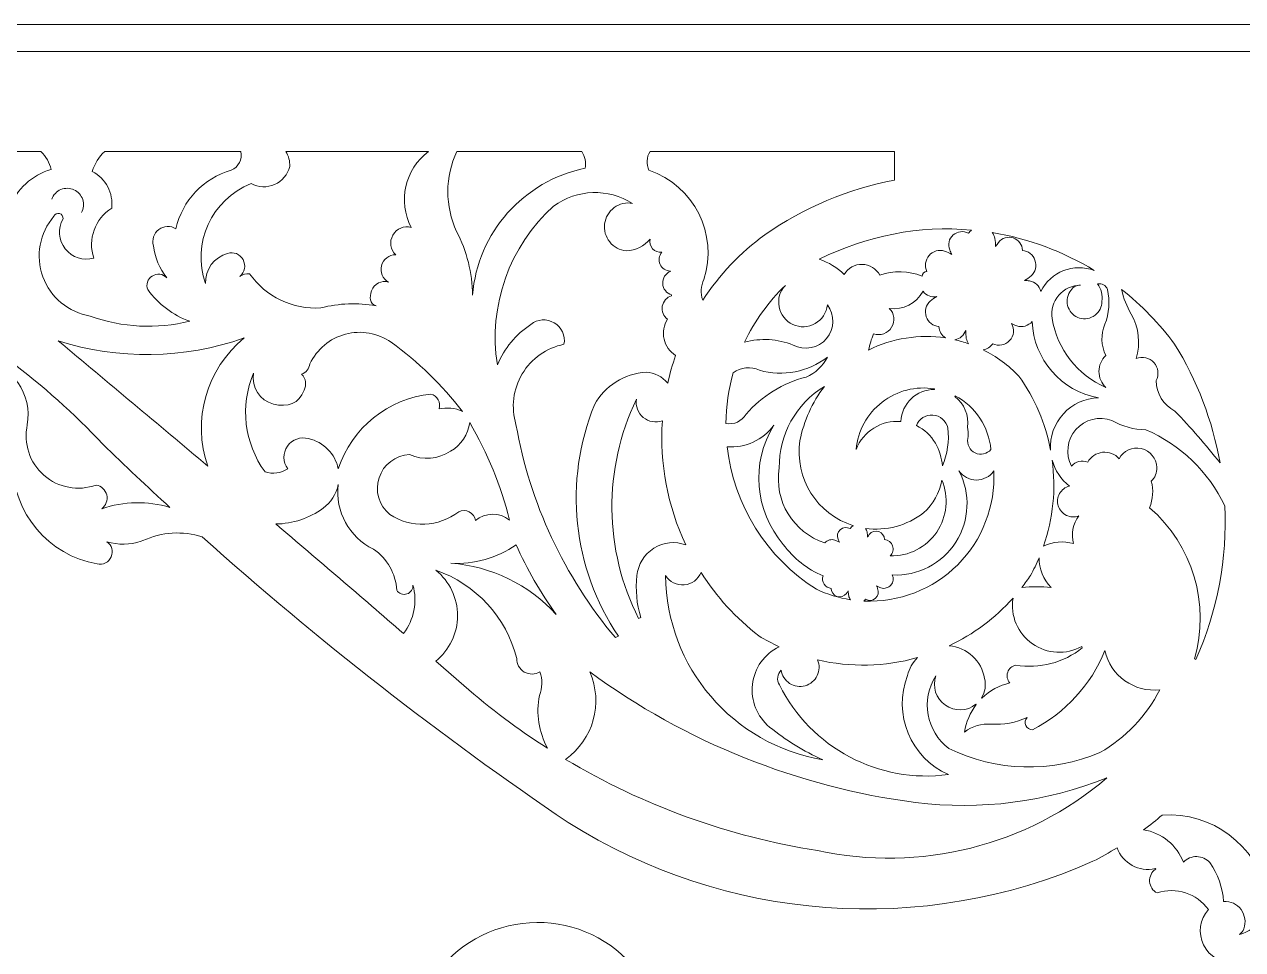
# Model space of a CAD drawing. Header units: millimetres. Extents: x 4874 to 5118, y 2699 to 2963.
# Drawn here: x 4981 to 5071.1, y 2752.5 to 2820.9 of the extents above; entities that cross this region are included whole.
import ezdxf

# ---------------------------------------------------------------- set-up
doc = ezdxf.new("R2010")
doc.units = ezdxf.units.MM
doc.header["$MEASUREMENT"] = 0
doc.layers.add('SITARA ALL', color=18, linetype='Continuous', true_color=0x000000)

msp = doc.modelspace()

# ---------------------------------------------------------------- linework, layer by layer
at = {"layer": 'SITARA ALL', "lineweight": 9}
for points, knots in [([(4873.813, 2820.878), (4873.813, 2820.878), (5117.813, 2820.878), (5117.813, 2820.878), (5117.813, 2820.878), (5117.813, 2698.878), (5117.813, 2698.878), (5117.813, 2698.878), (4873.813, 2698.878), (4873.813, 2698.878), (4873.813, 2698.878), (4873.813, 2820.878), (4873.813, 2820.878)], [0, 0, 0, 0, 0.25, 0.25, 0.25, 0.5, 0.5, 0.5, 0.75, 0.75, 0.75, 1, 1, 1, 1]), ([(4989.61, 2782.671), (4989.61, 2782.671), (4989.747, 2782.72), (4989.747, 2782.72), (4991.123, 2783.36), (4992.69, 2783.457), (4994.134, 2782.993), (5002.668, 2775.35), (5011.708, 2768.296), (5021.197, 2761.876), (5032.855, 2754.526), (5047.391, 2753.449), (5060, 2759.012), (5060.606, 2759.325), (5061.201, 2759.66), (5061.783, 2760.018), (5062.2, 2758.863), (5063.409, 2758.199), (5064.607, 2758.47), (5064.607, 2758.47), (5064.641, 2758.432), (5064.641, 2758.432), (5064.34, 2758.229), (5064.169, 2757.881), (5064.193, 2757.518), (5064.217, 2757.156), (5064.427, 2756.835), (5064.752, 2756.672), (5066.147, 2757.134), (5067.681, 2756.636), (5068.54, 2755.444), (5067.899, 2754.729), (5067.757, 2753.696), (5068.182, 2752.834), (5068.607, 2751.973), (5069.495, 2751.455), (5070.453, 2751.529), (5071.05, 2751.528), (5071.64, 2751.653), (5072.186, 2751.895), (5072.186, 2751.895), (5072.186, 2750.385), (5072.186, 2750.385), (5072.186, 2750.385), (5075.813, 2750.385), (5075.813, 2750.385), (5075.813, 2750.385), (5075.813, 2818.878), (5075.813, 2818.878), (5075.813, 2818.878), (4875.813, 2818.878), (4875.813, 2818.878), (4875.813, 2818.878), (4875.813, 2811.48), (4875.813, 2811.48), (4875.813, 2811.48), (4878.358, 2811.48), (4878.358, 2811.48), (4877.8, 2810.753), (4877.722, 2809.766), (4878.158, 2808.96), (4878.594, 2808.154), (4879.448, 2807.678), (4880.362, 2807.747), (4880.459, 2807.158), (4880.802, 2806.639), (4881.306, 2806.319), (4881.81, 2806), (4882.423, 2805.91), (4882.997, 2806.074), (4883.287, 2806.057), (4883.554, 2805.913), (4883.727, 2805.68), (4883.9, 2805.447), (4883.96, 2805.147), (4883.893, 2804.865), (4883.212, 2804.337), (4882.33, 2804.14), (4881.489, 2804.328), (4881.366, 2803.701), (4881.652, 2803.065), (4882.202, 2802.741), (4882.752, 2802.416), (4883.435, 2802.464), (4883.925, 2802.875), (4884.26, 2800.481), (4885.158, 2798.203), (4886.548, 2796.226), (4890.003, 2790.507), (4896.772, 2787.706), (4903.254, 2789.323), (4912.326, 2791.892), (4920.716, 2796.432), (4927.828, 2802.622), (4927.061, 2801.898), (4926.349, 2801.116), (4925.699, 2800.284), (4922.4, 2796.51), (4922.418, 2790.878), (4925.75, 2787.132), (4927.659, 2785.01), (4930.434, 2783.879), (4933.282, 2784.062), (4936.13, 2784.245), (4938.727, 2785.707), (4940.349, 2788.056), (4941.142, 2788.94), (4942.378, 2789.282), (4943.514, 2788.935), (4943.514, 2788.935), (4943.563, 2788.925), (4943.563, 2788.925), (4943.88, 2788.866), (4944.206, 2788.932), (4944.475, 2789.108), (4944.749, 2789.385), (4944.869, 2789.779), (4944.796, 2790.162), (4944.723, 2790.545), (4944.469, 2790.866), (4944.112, 2791.023), (4946.266, 2791.866), (4947.624, 2794.005), (4947.468, 2796.312), (4953.214, 2790.552), (4962.074, 2789.299), (4969.186, 2793.253), (4969.214, 2791.681), (4970.257, 2790.311), (4971.765, 2789.866), (4971.545, 2789.547), (4971.382, 2789.192), (4971.283, 2788.817), (4971.292, 2788.57), (4971.449, 2788.353), (4971.68, 2788.267), (4971.912, 2788.18), (4972.17, 2788.239), (4972.338, 2788.42), (4972.87, 2788.76), (4973.529, 2788.836), (4974.124, 2788.624), (4974.72, 2788.413), (4975.185, 2787.935), (4975.384, 2787.336), (4977.145, 2786.746), (4979.076, 2787.474), (4980.008, 2789.081), (4980.043, 2788.86), (4980.074, 2788.637), (4980.1, 2788.414), (4980.131, 2784.755), (4982.756, 2781.637), (4986.358, 2780.991), (4986.792, 2780.891), (4987.235, 2781.119), (4987.406, 2781.53), (4987.577, 2781.941), (4987.458, 2782.395), (4987.081, 2782.632), (4987.908, 2782.384), (4988.791, 2782.397), (4989.61, 2782.671)], [0, 0, 0, 0, 0.018519, 0.018519, 0.018519, 0.037037, 0.037037, 0.037037, 0.055556, 0.055556, 0.055556, 0.074074, 0.074074, 0.074074, 0.092593, 0.092593, 0.092593, 0.111111, 0.111111, 0.111111, 0.12963, 0.12963, 0.12963, 0.148148, 0.148148, 0.148148, 0.166667, 0.166667, 0.166667, 0.185185, 0.185185, 0.185185, 0.203704, 0.203704, 0.203704, 0.222222, 0.222222, 0.222222, 0.240741, 0.240741, 0.240741, 0.259259, 0.259259, 0.259259, 0.277778, 0.277778, 0.277778, 0.296296, 0.296296, 0.296296, 0.314815, 0.314815, 0.314815, 0.333333, 0.333333, 0.333333, 0.351852, 0.351852, 0.351852, 0.37037, 0.37037, 0.37037, 0.388889, 0.388889, 0.388889, 0.407407, 0.407407, 0.407407, 0.425926, 0.425926, 0.425926, 0.444444, 0.444444, 0.444444, 0.462963, 0.462963, 0.462963, 0.481481, 0.481481, 0.481481, 0.5, 0.5, 0.5, 0.518519, 0.518519, 0.518519, 0.537037, 0.537037, 0.537037, 0.555556, 0.555556, 0.555556, 0.574074, 0.574074, 0.574074, 0.592593, 0.592593, 0.592593, 0.611111, 0.611111, 0.611111, 0.62963, 0.62963, 0.62963, 0.648148, 0.648148, 0.648148, 0.666667, 0.666667, 0.666667, 0.685185, 0.685185, 0.685185, 0.703704, 0.703704, 0.703704, 0.722222, 0.722222, 0.722222, 0.740741, 0.740741, 0.740741, 0.759259, 0.759259, 0.759259, 0.777778, 0.777778, 0.777778, 0.796296, 0.796296, 0.796296, 0.814815, 0.814815, 0.814815, 0.833333, 0.833333, 0.833333, 0.851852, 0.851852, 0.851852, 0.87037, 0.87037, 0.87037, 0.888889, 0.888889, 0.888889, 0.907407, 0.907407, 0.907407, 0.925926, 0.925926, 0.925926, 0.944444, 0.944444, 0.944444, 0.962963, 0.962963, 0.962963, 0.981481, 0.981481, 0.981481, 1, 1, 1, 1]), ([(4980.3, 2800.123), (4974.476, 2804.483), (4967.796, 2807.555), (4960.695, 2809.138), (4959.862, 2809.593), (4959.496, 2810.596), (4959.838, 2811.48), (4959.838, 2811.48), (4982.202, 2811.48), (4982.202, 2811.48), (4982.579, 2811.124), (4982.841, 2810.662), (4982.952, 2810.154), (4981.548, 2809.742), (4980.415, 2808.703), (4979.886, 2807.338), (4979.63, 2807.843), (4979.146, 2808.192), (4978.586, 2808.276), (4978.026, 2808.36), (4977.464, 2808.171), (4977.071, 2807.763), (4977.043, 2808.437), (4976.563, 2809.006), (4975.903, 2809.147), (4975.244, 2809.288), (4974.585, 2808.989), (4974.285, 2808.385), (4974.263, 2808.851), (4974.011, 2809.277), (4973.612, 2809.52), (4973.213, 2809.763), (4972.723, 2809.793), (4972.299, 2809.599), (4972.029, 2810.301), (4971.315, 2810.728), (4970.57, 2810.634), (4969.824, 2810.54), (4969.242, 2809.982), (4969.155, 2809.235), (4970.215, 2809.123), (4971.126, 2808.431), (4971.519, 2807.441), (4971.71, 2806.936), (4972.262, 2806.669), (4972.776, 2806.834), (4972.66, 2806.6), (4972.705, 2806.317), (4972.889, 2806.131), (4973.072, 2805.944), (4973.348, 2805.892), (4973.584, 2806.005), (4974.322, 2806.26), (4975.14, 2806.114), (4975.745, 2805.621), (4976.627, 2804.608), (4977.704, 2803.784), (4978.912, 2803.197), (4979.074, 2802.061), (4979.556, 2800.995), (4980.3, 2800.123)], [0, 0, 0, 0, 0.05, 0.05, 0.05, 0.1, 0.1, 0.1, 0.15, 0.15, 0.15, 0.2, 0.2, 0.2, 0.25, 0.25, 0.25, 0.3, 0.3, 0.3, 0.35, 0.35, 0.35, 0.4, 0.4, 0.4, 0.45, 0.45, 0.45, 0.5, 0.5, 0.5, 0.55, 0.55, 0.55, 0.6, 0.6, 0.6, 0.65, 0.65, 0.65, 0.7, 0.7, 0.7, 0.75, 0.75, 0.75, 0.8, 0.8, 0.8, 0.85, 0.85, 0.85, 0.9, 0.9, 0.9, 0.95, 0.95, 0.95, 1, 1, 1, 1]), ([(4993.215, 2798.935), (4990.776, 2798.329), (4988.21, 2798.462), (4985.846, 2799.318), (4984.242, 2799.583), (4982.905, 2800.69), (4982.347, 2802.217), (4981.789, 2803.744), (4982.107, 2805.466), (4983.161, 2806.704), (4983.234, 2806.861), (4983.41, 2806.943), (4983.578, 2806.898), (4983.745, 2806.852), (4983.853, 2806.675), (4983.836, 2806.502), (4983.435, 2805.798), (4983.502, 2804.92), (4984.004, 2804.283), (4984.507, 2803.647), (4985.331, 2803.374), (4986.109, 2803.601), (4985.646, 2804.989), (4986.197, 2806.514), (4987.438, 2807.288), (4987.566, 2808.407), (4986.995, 2809.489), (4985.998, 2810.013), (4986.175, 2810.572), (4986.492, 2811.078), (4986.918, 2811.48), (4986.918, 2811.48), (4996.989, 2811.48), (4996.989, 2811.48), (4997.12, 2810.909), (4996.815, 2810.326), (4996.27, 2810.107), (4994.222, 2809.509), (4992.659, 2807.851), (4992.185, 2805.77), (4991.79, 2806.017), (4991.284, 2805.992), (4990.914, 2805.709), (4990.545, 2805.425), (4990.388, 2804.952), (4990.525, 2804.507), (4990.628, 2803.643), (4990.969, 2802.825), (4991.51, 2802.145), (4991.232, 2802.445), (4990.777, 2802.501), (4990.434, 2802.276), (4990.091, 2802.052), (4989.948, 2801.645), (4990.112, 2801.27), (4990.883, 2800.192), (4991.966, 2799.377), (4993.215, 2798.935)], [0, 0, 0, 0, 0.052632, 0.052632, 0.052632, 0.105263, 0.105263, 0.105263, 0.157895, 0.157895, 0.157895, 0.210526, 0.210526, 0.210526, 0.263158, 0.263158, 0.263158, 0.315789, 0.315789, 0.315789, 0.368421, 0.368421, 0.368421, 0.421053, 0.421053, 0.421053, 0.473684, 0.473684, 0.473684, 0.526316, 0.526316, 0.526316, 0.578947, 0.578947, 0.578947, 0.631579, 0.631579, 0.631579, 0.684211, 0.684211, 0.684211, 0.736842, 0.736842, 0.736842, 0.789474, 0.789474, 0.789474, 0.842105, 0.842105, 0.842105, 0.894737, 0.894737, 0.894737, 0.947368, 0.947368, 0.947368, 1, 1, 1, 1]), ([(5002.907, 2799.923), (5000.829, 2799.782), (4998.826, 2800.739), (4997.627, 2802.443), (4997.372, 2802.464), (4997.119, 2802.396), (4996.909, 2802.249), (4997.279, 2802.549), (4997.38, 2803.071), (4997.148, 2803.486), (4996.916, 2803.902), (4996.455, 2804.102), (4996.006, 2803.944), (4995.01, 2803.673), (4994.332, 2802.754), (4994.367, 2801.722), (4993.334, 2804.688), (4994.826, 2807.945), (4997.744, 2809.107), (4998.283, 2808.819), (4998.925, 2808.795), (4999.483, 2809.043), (5000.042, 2809.291), (5000.454, 2809.779), (5000.602, 2810.372), (5000.622, 2810.763), (5000.518, 2811.151), (5000.307, 2811.48), (5000.307, 2811.48), (5010.856, 2811.48), (5010.856, 2811.48), (5009.118, 2810.168), (5008.582, 2807.794), (5009.593, 2805.864), (5009.061, 2806.014), (5008.495, 2805.78), (5008.225, 2805.297), (5007.956, 2804.814), (5008.034, 2804.227), (5008.441, 2803.852), (5007.943, 2803.856), (5007.508, 2803.52), (5007.386, 2803.038), (5007.264, 2802.555), (5007.468, 2802.063), (5007.908, 2801.83), (5007.387, 2801.987), (5006.835, 2801.704), (5006.66, 2801.189), (5006.484, 2800.674), (5006.482, 2800.264), (5006.989, 2800.07), (5005.634, 2800.314), (5004.242, 2800.265), (5002.907, 2799.923)], [0, 0, 0, 0, 0.055556, 0.055556, 0.055556, 0.111111, 0.111111, 0.111111, 0.166667, 0.166667, 0.166667, 0.222222, 0.222222, 0.222222, 0.277778, 0.277778, 0.277778, 0.333333, 0.333333, 0.333333, 0.388889, 0.388889, 0.388889, 0.444444, 0.444444, 0.444444, 0.5, 0.5, 0.5, 0.555556, 0.555556, 0.555556, 0.611111, 0.611111, 0.611111, 0.666667, 0.666667, 0.666667, 0.722222, 0.722222, 0.722222, 0.777778, 0.777778, 0.777778, 0.833333, 0.833333, 0.833333, 0.888889, 0.888889, 0.888889, 0.944444, 0.944444, 0.944444, 1, 1, 1, 1]), ([(5014.118, 2800.86), (5014.108, 2802.501), (5013.706, 2804.115), (5012.945, 2805.568), (5012.073, 2807.442), (5012.077, 2809.609), (5012.957, 2811.48), (5012.957, 2811.48), (5022.196, 2811.48), (5022.196, 2811.48), (5022.451, 2811.121), (5022.541, 2810.671), (5022.443, 2810.241), (5017.892, 2809.306), (5014.502, 2805.491), (5014.118, 2800.86)], [0, 0, 0, 0, 0.2, 0.2, 0.2, 0.4, 0.4, 0.4, 0.6, 0.6, 0.6, 0.8, 0.8, 0.8, 1, 1, 1, 1]), ([(5031.146, 2800.493), (5030.963, 2800.994), (5030.992, 2801.547), (5031.227, 2802.025), (5032.304, 2805.374), (5030.5, 2808.965), (5027.167, 2810.091), (5026.952, 2810.537), (5026.983, 2811.063), (5027.25, 2811.48), (5027.25, 2811.48), (5045.334, 2811.48), (5045.334, 2811.48), (5045.334, 2811.48), (5045.334, 2809.357), (5045.334, 2809.357), (5041.884, 2808.71), (5038.613, 2807.336), (5035.737, 2805.325), (5033.927, 2804.004), (5032.372, 2802.368), (5031.146, 2800.493)], [0, 0, 0, 0, 0.142857, 0.142857, 0.142857, 0.285714, 0.285714, 0.285714, 0.428571, 0.428571, 0.428571, 0.571429, 0.571429, 0.571429, 0.714286, 0.714286, 0.714286, 0.857143, 0.857143, 0.857143, 1, 1, 1, 1]), ([(4985.194, 2806.964), (4985.359, 2807.258), (4985.394, 2807.608), (4985.29, 2807.929), (4985.186, 2808.25), (4984.953, 2808.512), (4984.646, 2808.653), (4984.339, 2808.794), (4983.987, 2808.799), (4983.676, 2808.668), (4983.365, 2808.538), (4983.123, 2808.284), (4983.008, 2807.967)], [0, 0, 0, 0, 0.2, 0.2, 0.2, 0.4, 0.4, 0.4, 0.6, 0.6, 0.6, 1, 1, 1, 1]), ([(5024.682, 2775.547), (5020.891, 2780.061), (5018.357, 2785.497), (5017.334, 2791.301), (5016.955, 2792.56), (5017.122, 2793.92), (5017.797, 2795.048), (5018.471, 2796.176), (5019.596, 2796.969), (5020.884, 2797.23), (5021.001, 2797.86), (5020.711, 2798.496), (5020.16, 2798.822), (5019.608, 2799.147), (5018.923, 2799.103), (5018.427, 2798.696), (5017.325, 2797.967), (5016.465, 2796.927), (5015.955, 2795.708), (5015.267, 2800.073), (5016.835, 2804.492), (5020.118, 2807.45), (5021.84, 2808.702), (5024.153, 2808.779), (5025.956, 2807.647), (5025.48, 2807.733), (5024.99, 2807.62), (5024.599, 2807.335), (5024.208, 2807.05), (5023.951, 2806.62), (5023.887, 2806.141), (5023.824, 2805.661), (5023.959, 2805.176), (5024.262, 2804.799), (5024.565, 2804.422), (5025.007, 2804.186), (5025.489, 2804.144), (5026.175, 2804.166), (5026.818, 2804.478), (5027.259, 2805.005), (5027.199, 2804.752), (5027.265, 2804.487), (5027.437, 2804.293), (5027.609, 2804.099), (5027.863, 2804.001), (5028.12, 2804.03), (5027.903, 2803.785), (5027.849, 2803.435), (5027.984, 2803.136), (5028.119, 2802.837), (5028.411, 2802.646), (5028.739, 2802.647), (5028.739, 2802.647), (5028.75, 2802.618), (5028.75, 2802.618), (5028.39, 2802.467), (5028.164, 2802.105), (5028.186, 2801.716), (5028.208, 2801.326), (5028.464, 2800.995), (5028.839, 2800.885), (5028.839, 2800.885), (5028.84, 2800.822), (5028.84, 2800.822), (5028.483, 2800.712), (5028.218, 2800.411), (5028.156, 2800.043), (5028.093, 2799.674), (5028.24, 2799.305), (5028.541, 2799.084), (5028.262, 2798.65), (5028.169, 2798.122), (5028.282, 2797.619), (5028.394, 2797.115), (5028.701, 2796.679), (5029.138, 2796.404), (5028.905, 2795.732), (5028.711, 2795.047), (5028.557, 2794.352), (5028.163, 2794.837), (5027.581, 2795.131), (5026.956, 2795.161), (5025.35, 2795.08), (5023.903, 2794.169), (5023.136, 2792.755), (5020.843, 2787.111), (5021.504, 2780.702), (5024.904, 2775.647), (5024.904, 2775.647), (5024.682, 2775.547), (5024.682, 2775.547)], [0, 0, 0, 0, 0.033333, 0.033333, 0.033333, 0.066667, 0.066667, 0.066667, 0.1, 0.1, 0.1, 0.133333, 0.133333, 0.133333, 0.166667, 0.166667, 0.166667, 0.2, 0.2, 0.2, 0.233333, 0.233333, 0.233333, 0.266667, 0.266667, 0.266667, 0.3, 0.3, 0.3, 0.333333, 0.333333, 0.333333, 0.366667, 0.366667, 0.366667, 0.4, 0.4, 0.4, 0.433333, 0.433333, 0.433333, 0.466667, 0.466667, 0.466667, 0.5, 0.5, 0.5, 0.533333, 0.533333, 0.533333, 0.566667, 0.566667, 0.566667, 0.6, 0.6, 0.6, 0.633333, 0.633333, 0.633333, 0.666667, 0.666667, 0.666667, 0.7, 0.7, 0.7, 0.733333, 0.733333, 0.733333, 0.766667, 0.766667, 0.766667, 0.8, 0.8, 0.8, 0.833333, 0.833333, 0.833333, 0.866667, 0.866667, 0.866667, 0.9, 0.9, 0.9, 0.933333, 0.933333, 0.933333, 0.966667, 0.966667, 0.966667, 1, 1, 1, 1]), ([(5047.365, 2802.271), (5046.364, 2802.666), (5045.255, 2802.691), (5044.237, 2802.342), (5043.98, 2802.823), (5043.482, 2803.128), (5042.937, 2803.138), (5042.391, 2803.149), (5041.886, 2802.869), (5041.61, 2802.398), (5041.082, 2802.899), (5040.453, 2803.28), (5039.764, 2803.515), (5043.244, 2805.271), (5047.148, 2806.019), (5051.031, 2805.675), (5050.943, 2805.608), (5050.865, 2805.528), (5050.801, 2805.437), (5050.434, 2805.641), (5049.978, 2805.591), (5049.665, 2805.311), (5049.352, 2805.031), (5049.246, 2804.593), (5049.408, 2804.205), (5049.452, 2804.09), (5049.504, 2803.977), (5049.561, 2803.867), (5049.391, 2803.967), (5049.212, 2804.053), (5049.027, 2804.121), (5048.614, 2804.247), (5048.166, 2804.119), (5047.882, 2803.793), (5047.599, 2803.468), (5047.531, 2803.012), (5047.713, 2802.621), (5047.533, 2802.593), (5047.393, 2802.451), (5047.365, 2802.271)], [0, 0, 0, 0, 0.076923, 0.076923, 0.076923, 0.153846, 0.153846, 0.153846, 0.230769, 0.230769, 0.230769, 0.307692, 0.307692, 0.307692, 0.384615, 0.384615, 0.384615, 0.461538, 0.461538, 0.461538, 0.538462, 0.538462, 0.538462, 0.615385, 0.615385, 0.615385, 0.692308, 0.692308, 0.692308, 0.769231, 0.769231, 0.769231, 0.846154, 0.846154, 0.846154, 0.923077, 0.923077, 0.923077, 1, 1, 1, 1]), ([(5056.142, 2801.131), (5056.059, 2801.542), (5055.725, 2801.855), (5055.309, 2801.911), (5055.187, 2801.93), (5055.063, 2801.942), (5054.939, 2801.948), (5055.112, 2802.045), (5055.275, 2802.157), (5055.427, 2802.283), (5055.742, 2802.578), (5055.855, 2803.03), (5055.715, 2803.438), (5055.574, 2803.846), (5055.214, 2804.133), (5054.784, 2804.171), (5054.778, 2804.591), (5054.506, 2804.96), (5054.107, 2805.092), (5053.708, 2805.223), (5053.276, 2805.096), (5053.021, 2804.762), (5052.943, 2804.665), (5052.871, 2804.564), (5052.804, 2804.46), (5052.806, 2804.658), (5052.791, 2804.855), (5052.757, 2805.05), (5052.721, 2805.209), (5052.65, 2805.357), (5052.549, 2805.485), (5055.224, 2805.05), (5057.789, 2804.098), (5060.101, 2802.685), (5058.577, 2803.264), (5056.864, 2802.593), (5056.142, 2801.131)], [0, 0, 0, 0, 0.083333, 0.083333, 0.083333, 0.166667, 0.166667, 0.166667, 0.25, 0.25, 0.25, 0.333333, 0.333333, 0.333333, 0.416667, 0.416667, 0.416667, 0.5, 0.5, 0.5, 0.583333, 0.583333, 0.583333, 0.666667, 0.666667, 0.666667, 0.75, 0.75, 0.75, 0.833333, 0.833333, 0.833333, 0.916667, 0.916667, 0.916667, 1, 1, 1, 1]), ([(5037.826, 2797.176), (5036.684, 2797.635), (5035.425, 2797.708), (5034.239, 2797.384), (5034.982, 2798.957), (5036.006, 2800.382), (5037.26, 2801.588), (5036.856, 2801.166), (5036.68, 2800.574), (5036.789, 2800), (5036.898, 2799.425), (5037.273, 2798.94), (5037.803, 2798.694), (5038.334, 2798.449), (5038.95, 2798.474), (5039.459, 2798.763), (5039.967, 2799.051), (5040.304, 2799.563), (5040.365, 2800.145), (5040.929, 2799.403), (5040.905, 2798.37), (5040.308, 2797.655), (5039.711, 2796.94), (5038.656, 2796.755), (5037.826, 2797.176)], [0, 0, 0, 0, 0.125, 0.125, 0.125, 0.25, 0.25, 0.25, 0.375, 0.375, 0.375, 0.5, 0.5, 0.5, 0.625, 0.625, 0.625, 0.75, 0.75, 0.75, 0.875, 0.875, 0.875, 1, 1, 1, 1]), ([(5043.408, 2796.801), (5043.493, 2797.213), (5043.616, 2797.616), (5043.775, 2798.005), (5044.278, 2797.834), (5044.833, 2798.035), (5045.109, 2798.49), (5045.384, 2798.944), (5045.327, 2799.509), (5044.942, 2799.876), (5045.959, 2799.736), (5046.954, 2800.246), (5047.433, 2801.154), (5047.668, 2800.836), (5048.065, 2800.682), (5048.453, 2800.761), (5048.281, 2800.665), (5048.117, 2800.552), (5047.965, 2800.426), (5047.65, 2800.132), (5047.537, 2799.679), (5047.677, 2799.271), (5047.818, 2798.863), (5048.178, 2798.576), (5048.608, 2798.539), (5048.62, 2798.192), (5048.806, 2797.876), (5049.104, 2797.699), (5047.157, 2797.997), (5045.168, 2797.683), (5043.408, 2796.801)], [0, 0, 0, 0, 0.1, 0.1, 0.1, 0.2, 0.2, 0.2, 0.3, 0.3, 0.3, 0.4, 0.4, 0.4, 0.5, 0.5, 0.5, 0.6, 0.6, 0.6, 0.7, 0.7, 0.7, 0.8, 0.8, 0.8, 0.9, 0.9, 0.9, 1, 1, 1, 1]), ([(5060.956, 2794.047), (5060.631, 2794.353), (5060.447, 2794.78), (5060.446, 2795.226), (5060.446, 2795.672), (5060.631, 2796.101), (5060.956, 2796.407), (5060.592, 2797.125), (5060.567, 2797.968), (5060.886, 2798.707), (5061.195, 2799.53), (5061.262, 2800.424), (5061.079, 2801.283), (5060.976, 2801.59), (5060.659, 2801.768), (5060.344, 2801.696), (5060.612, 2801.323), (5060.728, 2800.862), (5060.667, 2800.407), (5060.668, 2800.001), (5060.477, 2799.618), (5060.153, 2799.375), (5059.828, 2799.132), (5059.405, 2799.057), (5059.016, 2799.171), (5058.627, 2799.286), (5058.315, 2799.578), (5058.174, 2799.958), (5058.033, 2800.339), (5058.082, 2800.766), (5058.303, 2801.106), (5058.44, 2801.415), (5058.752, 2801.609), (5059.09, 2801.595), (5058.467, 2801.596), (5057.876, 2801.323), (5057.472, 2800.85), (5057.068, 2800.376), (5056.891, 2799.753), (5056.99, 2799.139), (5057.351, 2796.873), (5058.847, 2794.951), (5060.956, 2794.047)], [0, 0, 0, 0, 0.071429, 0.071429, 0.071429, 0.142857, 0.142857, 0.142857, 0.214286, 0.214286, 0.214286, 0.285714, 0.285714, 0.285714, 0.357143, 0.357143, 0.357143, 0.428571, 0.428571, 0.428571, 0.5, 0.5, 0.5, 0.571429, 0.571429, 0.571429, 0.642857, 0.642857, 0.642857, 0.714286, 0.714286, 0.714286, 0.785714, 0.785714, 0.785714, 0.857143, 0.857143, 0.857143, 0.928571, 0.928571, 0.928571, 1, 1, 1, 1]), ([(5069.398, 2788.469), (5068.347, 2789.798), (5067.231, 2791.075), (5066.054, 2792.294), (5065.219, 2792.737), (5064.69, 2793.597), (5064.669, 2794.542), (5064.901, 2794.976), (5064.835, 2795.51), (5064.504, 2795.874), (5064.172, 2796.238), (5063.658, 2796.359), (5063.204, 2796.169), (5063.535, 2797.273), (5063.399, 2798.464), (5062.826, 2799.464), (5062.498, 2800.029), (5062.261, 2800.642), (5062.122, 2801.28), (5063.603, 2800.115), (5064.919, 2798.756), (5066.036, 2797.24), (5067.704, 2794.557), (5068.845, 2791.579), (5069.398, 2788.469)], [0, 0, 0, 0, 0.125, 0.125, 0.125, 0.25, 0.25, 0.25, 0.375, 0.375, 0.375, 0.5, 0.5, 0.5, 0.625, 0.625, 0.625, 0.75, 0.75, 0.75, 0.875, 0.875, 0.875, 1, 1, 1, 1]), ([(4986.697, 2785.074), (4987.015, 2785.307), (4987.163, 2785.707), (4987.071, 2786.09), (4986.98, 2786.474), (4986.674, 2786.763), (4986.286, 2786.827), (4984.964, 2786.346), (4983.486, 2786.621), (4982.426, 2787.546), (4981.366, 2788.47), (4980.897, 2789.914), (4981.195, 2791.288), (4981.381, 2792.38), (4981.131, 2793.501), (4980.498, 2794.41), (4978.167, 2797.246), (4974.035, 2797.775), (4971.07, 2795.611), (4972.073, 2797.208), (4972.411, 2799.132), (4972.012, 2800.975), (4977.526, 2798.125), (4982.521, 2794.362), (4986.78, 2789.847), (4988.413, 2788.264), (4990.067, 2786.703), (4991.741, 2785.164), (4990.093, 2785.672), (4988.326, 2785.641), (4986.697, 2785.074)], [0, 0, 0, 0, 0.1, 0.1, 0.1, 0.2, 0.2, 0.2, 0.3, 0.3, 0.3, 0.4, 0.4, 0.4, 0.5, 0.5, 0.5, 0.6, 0.6, 0.6, 0.7, 0.7, 0.7, 0.8, 0.8, 0.8, 0.9, 0.9, 0.9, 1, 1, 1, 1]), ([(4998.773, 2787.805), (4997.232, 2789.916), (4996.912, 2792.683), (4997.929, 2795.091), (4997.746, 2794.062), (4998.39, 2793.066), (4999.404, 2792.812), (5000.418, 2792.557), (5001.332, 2792.834), (5001.657, 2793.828), (5001.87, 2794.221), (5001.797, 2794.708), (5001.478, 2795.021), (5001.808, 2795.142), (5002.045, 2795.433), (5002.096, 2795.781), (5002.604, 2796.865), (5003.565, 2797.669), (5004.722, 2797.979), (5005.878, 2798.289), (5007.119, 2798.069), (5008.101, 2797.384), (5010.091, 2795.939), (5011.866, 2794.218), (5013.372, 2792.274), (5012.83, 2792.52), (5012.223, 2792.582), (5011.643, 2792.451), (5011.717, 2792.676), (5011.695, 2792.921), (5011.582, 2793.129), (5011.469, 2793.337), (5011.277, 2793.489), (5011.048, 2793.55), (5007.874, 2793.219), (5005.19, 2791.061), (5004.19, 2788.031), (5003.959, 2789.138), (5003.103, 2790.008), (5001.999, 2790.255), (5001.407, 2790.426), (5000.773, 2790.198), (5000.425, 2789.691), (5000.077, 2789.183), (5000.083, 2788.522), (5000.455, 2788.032), (4999.96, 2787.701), (4999.339, 2787.618), (4998.773, 2787.805)], [0, 0, 0, 0, 0.0625, 0.0625, 0.0625, 0.125, 0.125, 0.125, 0.1875, 0.1875, 0.1875, 0.25, 0.25, 0.25, 0.3125, 0.3125, 0.3125, 0.375, 0.375, 0.375, 0.4375, 0.4375, 0.4375, 0.5, 0.5, 0.5, 0.5625, 0.5625, 0.5625, 0.625, 0.625, 0.625, 0.6875, 0.6875, 0.6875, 0.75, 0.75, 0.75, 0.8125, 0.8125, 0.8125, 0.875, 0.875, 0.875, 0.9375, 0.9375, 0.9375, 1, 1, 1, 1]), ([(5056.867, 2789.412), (5056.493, 2791.383), (5055.695, 2793.249), (5054.527, 2794.881), (5053.763, 2795.678), (5052.866, 2796.335), (5051.876, 2796.825), (5052.165, 2796.872), (5052.422, 2797.033), (5052.591, 2797.272), (5053.013, 2797.066), (5053.521, 2797.161), (5053.841, 2797.506), (5054.16, 2797.851), (5054.223, 2798.352), (5053.985, 2798.757), (5054.108, 2798.693), (5054.235, 2798.636), (5054.366, 2798.588), (5054.778, 2798.461), (5055.226, 2798.588), (5055.509, 2798.912), (5055.615, 2796.116), (5057.65, 2793.772), (5060.404, 2793.28), (5059.417, 2793.249), (5058.484, 2792.82), (5057.818, 2792.09), (5057.152, 2791.361), (5056.809, 2790.398), (5056.867, 2789.412)], [0, 0, 0, 0, 0.1, 0.1, 0.1, 0.2, 0.2, 0.2, 0.3, 0.3, 0.3, 0.4, 0.4, 0.4, 0.5, 0.5, 0.5, 0.6, 0.6, 0.6, 0.7, 0.7, 0.7, 0.8, 0.8, 0.8, 0.9, 0.9, 0.9, 1, 1, 1, 1]), ([(4994.534, 2788.219), (4990.857, 2791.325), (4987.168, 2794.417), (4983.467, 2797.495), (4987.955, 2796.062), (4992.784, 2796.133), (4997.227, 2797.698), (4994.441, 2795.407), (4993.366, 2791.633), (4994.534, 2788.219)], [0, 0, 0, 0, 0.333333, 0.333333, 0.333333, 0.666667, 0.666667, 0.666667, 1, 1, 1, 1]), ([(5050.806, 2797.275), (5050.472, 2797.391), (5050.132, 2797.49), (5049.787, 2797.569), (5050.16, 2797.629), (5050.468, 2797.891), (5050.588, 2798.249), (5050.586, 2798.052), (5050.602, 2797.854), (5050.635, 2797.659), (5050.666, 2797.521), (5050.724, 2797.391), (5050.806, 2797.275)], [0, 0, 0, 0, 0.25, 0.25, 0.25, 0.5, 0.5, 0.5, 0.75, 0.75, 0.75, 1, 1, 1, 1]), ([(5032.863, 2791.378), (5032.874, 2792.642), (5033.052, 2793.899), (5033.392, 2795.116), (5033.952, 2795.544), (5034.706, 2795.619), (5035.339, 2795.311), (5037.074, 2794.815), (5038.939, 2795.177), (5040.362, 2796.286), (5040.035, 2795.621), (5039.479, 2795.095), (5038.797, 2794.805), (5037.064, 2794.372), (5035.509, 2793.412), (5034.346, 2792.057), (5034.043, 2791.542), (5033.45, 2791.271), (5032.863, 2791.378)], [0, 0, 0, 0, 0.166667, 0.166667, 0.166667, 0.333333, 0.333333, 0.333333, 0.5, 0.5, 0.5, 0.666667, 0.666667, 0.666667, 0.833333, 0.833333, 0.833333, 1, 1, 1, 1]), ([(5040.175, 2782.555), (5037.833, 2783.305), (5036.398, 2785.666), (5036.805, 2788.092), (5036.769, 2790.545), (5038.039, 2792.834), (5040.137, 2794.104), (5039.234, 2792.932), (5038.618, 2791.566), (5038.336, 2790.113), (5037.914, 2787.325), (5039.592, 2784.649), (5042.288, 2783.819), (5042.19, 2783.768), (5042.106, 2783.694), (5042.043, 2783.604), (5041.808, 2783.735), (5041.516, 2783.702), (5041.315, 2783.523), (5041.115, 2783.344), (5041.047, 2783.064), (5041.151, 2782.816), (5041.179, 2782.742), (5041.212, 2782.669), (5041.249, 2782.599), (5041.14, 2782.663), (5041.025, 2782.718), (5040.907, 2782.762), (5040.643, 2782.843), (5040.356, 2782.762), (5040.175, 2782.555)], [0, 0, 0, 0, 0.1, 0.1, 0.1, 0.2, 0.2, 0.2, 0.3, 0.3, 0.3, 0.4, 0.4, 0.4, 0.5, 0.5, 0.5, 0.6, 0.6, 0.6, 0.7, 0.7, 0.7, 0.8, 0.8, 0.8, 0.9, 0.9, 0.9, 1, 1, 1, 1]), ([(5042.485, 2789.46), (5042.613, 2790.841), (5043.309, 2792.107), (5044.406, 2792.956), (5045.503, 2793.805), (5046.91, 2794.159), (5048.28, 2793.935), (5048.28, 2793.935), (5048.292, 2793.888), (5048.292, 2793.888), (5046.957, 2793.9), (5045.852, 2792.857), (5045.79, 2791.524), (5044.353, 2791.637), (5043.013, 2790.8), (5042.485, 2789.46)], [0, 0, 0, 0, 0.2, 0.2, 0.2, 0.4, 0.4, 0.4, 0.6, 0.6, 0.6, 0.8, 0.8, 0.8, 1, 1, 1, 1]), ([(5026.4, 2776.963), (5023.831, 2782.043), (5023.773, 2788.034), (5026.237, 2793.165), (5026.157, 2792.659), (5026.352, 2792.149), (5026.747, 2791.823), (5027.143, 2791.498), (5027.677, 2791.404), (5028.158, 2791.581), (5027.945, 2788.422), (5028.543, 2785.264), (5029.895, 2782.402), (5029.109, 2782.691), (5028.234, 2782.598), (5027.526, 2782.152), (5026.818, 2781.705), (5026.357, 2780.961), (5026.279, 2780.128), (5026.159, 2779.087), (5026.255, 2778.033), (5026.562, 2777.031), (5026.562, 2777.031), (5026.4, 2776.963), (5026.4, 2776.963)], [0, 0, 0, 0, 0.125, 0.125, 0.125, 0.25, 0.25, 0.25, 0.375, 0.375, 0.375, 0.5, 0.5, 0.5, 0.625, 0.625, 0.625, 0.75, 0.75, 0.75, 0.875, 0.875, 0.875, 1, 1, 1, 1]), ([(5050.752, 2790.276), (5050.752, 2790.276), (5050.762, 2790.412), (5050.762, 2790.412), (5050.775, 2790.642), (5050.765, 2790.872), (5050.732, 2791.101), (5050.84, 2791.971), (5050.482, 2792.833), (5049.788, 2793.369), (5049.788, 2793.369), (5049.818, 2793.417), (5049.818, 2793.417), (5051.308, 2792.626), (5052.3, 2791.135), (5052.455, 2789.455), (5052.171, 2789.115), (5051.693, 2789.01), (5051.292, 2789.198), (5050.891, 2789.387), (5050.671, 2789.84), (5050.752, 2790.276)], [0, 0, 0, 0, 0.142857, 0.142857, 0.142857, 0.285714, 0.285714, 0.285714, 0.428571, 0.428571, 0.428571, 0.571429, 0.571429, 0.571429, 0.714286, 0.714286, 0.714286, 0.857143, 0.857143, 0.857143, 1, 1, 1, 1]), ([(5048.869, 2788.239), (5048.819, 2788.831), (5048.643, 2789.404), (5048.353, 2789.922), (5048.022, 2790.485), (5047.53, 2790.935), (5046.941, 2791.216), (5047.13, 2791.718), (5047.626, 2792.037), (5048.161, 2792.001), (5048.696, 2791.965), (5049.149, 2791.566), (5049.269, 2791.043), (5049.384, 2790.09), (5049.246, 2789.122), (5048.869, 2788.239)], [0, 0, 0, 0, 0.2, 0.2, 0.2, 0.4, 0.4, 0.4, 0.6, 0.6, 0.6, 0.8, 0.8, 0.8, 1, 1, 1, 1]), ([(5014.328, 2784.2), (5014.294, 2784.475), (5014.128, 2784.717), (5013.883, 2784.847), (5013.638, 2784.977), (5013.346, 2784.98), (5013.099, 2784.852), (5011.617, 2783.706), (5009.567, 2783.626), (5007.998, 2784.652), (5007.199, 2785.304), (5006.883, 2786.381), (5007.204, 2787.362), (5007.525, 2788.343), (5008.437, 2789.026), (5009.468, 2789.081), (5010.454, 2788.635), (5011.6, 2788.728), (5012.501, 2789.327), (5013.28, 2789.774), (5013.802, 2790.561), (5013.909, 2791.452), (5015.224, 2789.198), (5016.218, 2786.769), (5016.859, 2784.239), (5016.111, 2784.823), (5015.057, 2784.808), (5014.328, 2784.2)], [0, 0, 0, 0, 0.111111, 0.111111, 0.111111, 0.222222, 0.222222, 0.222222, 0.333333, 0.333333, 0.333333, 0.444444, 0.444444, 0.444444, 0.555556, 0.555556, 0.555556, 0.666667, 0.666667, 0.666667, 0.777778, 0.777778, 0.777778, 0.888889, 0.888889, 0.888889, 1, 1, 1, 1]), ([(5042.069, 2778.348), (5041.197, 2778.484), (5040.349, 2778.745), (5039.551, 2779.123), (5035.866, 2781.447), (5033.438, 2785.325), (5032.952, 2789.654), (5034.299, 2789.554), (5035.601, 2790.155), (5036.397, 2791.246), (5034.693, 2788.467), (5034.976, 2784.91), (5037.101, 2782.439), (5037.853, 2781.411), (5038.869, 2780.607), (5040.041, 2780.11), (5039.972, 2779.907), (5040, 2779.684), (5040.117, 2779.504), (5040.234, 2779.324), (5040.425, 2779.208), (5040.639, 2779.189), (5040.643, 2778.92), (5040.817, 2778.684), (5041.072, 2778.599), (5041.328, 2778.515), (5041.604, 2778.597), (5041.768, 2778.811), (5041.817, 2778.872), (5041.864, 2778.937), (5041.906, 2779.004), (5041.905, 2778.877), (5041.915, 2778.751), (5041.936, 2778.626), (5041.959, 2778.525), (5042.005, 2778.43), (5042.069, 2778.348)], [0, 0, 0, 0, 0.083333, 0.083333, 0.083333, 0.166667, 0.166667, 0.166667, 0.25, 0.25, 0.25, 0.333333, 0.333333, 0.333333, 0.416667, 0.416667, 0.416667, 0.5, 0.5, 0.5, 0.583333, 0.583333, 0.583333, 0.666667, 0.666667, 0.666667, 0.75, 0.75, 0.75, 0.833333, 0.833333, 0.833333, 0.916667, 0.916667, 0.916667, 1, 1, 1, 1]), ([(5067.607, 2773.941), (5067.607, 2773.941), (5067.522, 2773.977), (5067.522, 2773.977), (5068.673, 2778.034), (5067.376, 2782.388), (5064.19, 2785.151), (5064.446, 2785.77), (5064.489, 2786.457), (5064.312, 2787.104), (5064.587, 2787.371), (5064.74, 2787.74), (5064.733, 2788.123), (5064.711, 2788.8), (5064.233, 2789.376), (5063.571, 2789.523), (5062.91, 2789.669), (5062.246, 2789.374), (5061.94, 2788.77), (5061.632, 2789.119), (5061.174, 2789.297), (5060.711, 2789.247), (5060.249, 2789.197), (5059.841, 2788.929), (5059.614, 2788.523), (5059.19, 2788.696), (5058.703, 2788.578), (5058.407, 2788.228), (5057.953, 2789.113), (5058.086, 2790.185), (5058.743, 2790.932), (5059.4, 2791.678), (5060.465, 2791.941), (5061.401, 2791.603), (5062.16, 2791.157), (5063.024, 2790.92), (5063.906, 2790.916), (5066.47, 2789.81), (5068.548, 2787.812), (5069.754, 2785.294), (5069.94, 2781.394), (5069.204, 2777.504), (5067.607, 2773.941)], [0, 0, 0, 0, 0.071429, 0.071429, 0.071429, 0.142857, 0.142857, 0.142857, 0.214286, 0.214286, 0.214286, 0.285714, 0.285714, 0.285714, 0.357143, 0.357143, 0.357143, 0.428571, 0.428571, 0.428571, 0.5, 0.5, 0.5, 0.571429, 0.571429, 0.571429, 0.642857, 0.642857, 0.642857, 0.714286, 0.714286, 0.714286, 0.785714, 0.785714, 0.785714, 0.857143, 0.857143, 0.857143, 0.928571, 0.928571, 0.928571, 1, 1, 1, 1]), ([(5056.349, 2782.313), (5057.055, 2784.355), (5057.273, 2786.533), (5056.986, 2788.675), (5057.191, 2787.912), (5057.637, 2787.237), (5058.258, 2786.749), (5057.948, 2786.672), (5057.685, 2786.47), (5057.53, 2786.191), (5057.374, 2785.913), (5057.34, 2785.584), (5057.436, 2785.28), (5057.532, 2784.976), (5057.749, 2784.725), (5058.036, 2784.586), (5058.322, 2784.447), (5058.653, 2784.432), (5058.95, 2784.546), (5058.511, 2783.958), (5058.367, 2783.202), (5058.56, 2782.494), (5057.826, 2782.709), (5057.039, 2782.645), (5056.349, 2782.313)], [0, 0, 0, 0, 0.125, 0.125, 0.125, 0.25, 0.25, 0.25, 0.375, 0.375, 0.375, 0.5, 0.5, 0.5, 0.625, 0.625, 0.625, 0.75, 0.75, 0.75, 0.875, 0.875, 0.875, 1, 1, 1, 1]), ([(4962.015, 2755.865), (4962.015, 2755.865), (4961.878, 2755.817), (4961.878, 2755.817), (4960.503, 2755.177), (4958.935, 2755.079), (4957.491, 2755.543), (4948.958, 2763.186), (4939.917, 2770.241), (4930.429, 2776.66), (4918.771, 2784.01), (4904.234, 2785.088), (4891.626, 2779.525), (4891.019, 2779.212), (4890.424, 2778.876), (4889.842, 2778.519), (4889.426, 2779.674), (4888.216, 2780.338), (4887.019, 2780.067), (4887.019, 2780.067), (4886.985, 2780.104), (4886.985, 2780.104), (4887.286, 2780.308), (4887.456, 2780.656), (4887.432, 2781.018), (4887.409, 2781.381), (4887.198, 2781.702), (4886.873, 2781.865), (4885.479, 2781.403), (4883.944, 2781.901), (4883.085, 2783.092), (4883.726, 2783.807), (4883.868, 2784.841), (4883.443, 2785.702), (4883.018, 2786.564), (4882.13, 2787.081), (4881.172, 2787.007), (4880.575, 2787.009), (4879.985, 2786.884), (4879.44, 2786.641), (4879.44, 2786.641), (4879.44, 2788.151), (4879.44, 2788.151), (4879.44, 2788.151), (4875.813, 2788.151), (4875.813, 2788.151), (4875.813, 2788.151), (4875.813, 2719.658), (4875.813, 2719.658), (4875.813, 2719.658), (5075.813, 2719.658), (5075.813, 2719.658), (5075.813, 2719.658), (5075.813, 2727.056), (5075.813, 2727.056), (5075.813, 2727.056), (5073.268, 2727.056), (5073.268, 2727.056), (5073.825, 2727.783), (5073.903, 2728.77), (5073.467, 2729.576), (5073.031, 2730.382), (5072.177, 2730.858), (5071.263, 2730.79), (5071.167, 2731.378), (5070.823, 2731.898), (5070.319, 2732.217), (5069.815, 2732.537), (5069.202, 2732.626), (5068.628, 2732.462), (5068.338, 2732.479), (5068.071, 2732.624), (5067.898, 2732.857), (5067.725, 2733.09), (5067.665, 2733.389), (5067.732, 2733.672), (5068.414, 2734.2), (5069.295, 2734.396), (5070.137, 2734.209), (5070.259, 2734.835), (5069.973, 2735.471), (5069.423, 2735.796), (5068.873, 2736.12), (5068.19, 2736.072), (5067.701, 2735.662), (5067.366, 2738.055), (5066.467, 2740.334), (5065.078, 2742.311), (5061.623, 2748.029), (5054.854, 2750.83), (5048.371, 2749.213), (5039.299, 2746.644), (5030.91, 2742.105), (5023.797, 2735.914), (5024.565, 2736.639), (5025.276, 2737.42), (5025.927, 2738.252), (5029.225, 2742.027), (5029.207, 2747.659), (5025.875, 2751.404), (5023.966, 2753.526), (5021.191, 2754.658), (5018.343, 2754.475), (5015.495, 2754.291), (5012.898, 2752.83), (5011.277, 2750.481), (5010.483, 2749.597), (5009.247, 2749.254), (5008.111, 2749.601), (5008.111, 2749.601), (5008.062, 2749.612), (5008.062, 2749.612), (5007.746, 2749.67), (5007.419, 2749.605), (5007.15, 2749.429), (5006.876, 2749.152), (5006.756, 2748.757), (5006.829, 2748.374), (5006.902, 2747.992), (5007.156, 2747.67), (5007.513, 2747.514), (5005.36, 2746.67), (5004.001, 2744.532), (5004.158, 2742.224), (4998.411, 2747.985), (4989.551, 2749.238), (4982.44, 2745.284), (4982.411, 2746.855), (4981.368, 2748.226), (4979.861, 2748.67), (4980.08, 2748.99), (4980.243, 2749.345), (4980.342, 2749.72), (4980.333, 2749.967), (4980.176, 2750.184), (4979.945, 2750.27), (4979.713, 2750.356), (4979.456, 2750.298), (4979.287, 2750.117), (4978.755, 2749.776), (4978.096, 2749.701), (4977.501, 2749.912), (4976.906, 2750.123), (4976.44, 2750.601), (4976.242, 2751.201), (4974.48, 2751.79), (4972.549, 2751.062), (4971.618, 2749.455), (4971.582, 2749.677), (4971.551, 2749.899), (4971.525, 2750.123), (4971.495, 2753.782), (4968.869, 2756.9), (4965.267, 2757.545), (4964.833, 2757.645), (4964.39, 2757.418), (4964.219, 2757.007), (4964.048, 2756.595), (4964.167, 2756.142), (4964.544, 2755.905), (4963.717, 2756.153), (4962.834, 2756.139), (4962.015, 2755.865)], [0, 0, 0, 0, 0.018519, 0.018519, 0.018519, 0.037037, 0.037037, 0.037037, 0.055556, 0.055556, 0.055556, 0.074074, 0.074074, 0.074074, 0.092593, 0.092593, 0.092593, 0.111111, 0.111111, 0.111111, 0.12963, 0.12963, 0.12963, 0.148148, 0.148148, 0.148148, 0.166667, 0.166667, 0.166667, 0.185185, 0.185185, 0.185185, 0.203704, 0.203704, 0.203704, 0.222222, 0.222222, 0.222222, 0.240741, 0.240741, 0.240741, 0.259259, 0.259259, 0.259259, 0.277778, 0.277778, 0.277778, 0.296296, 0.296296, 0.296296, 0.314815, 0.314815, 0.314815, 0.333333, 0.333333, 0.333333, 0.351852, 0.351852, 0.351852, 0.37037, 0.37037, 0.37037, 0.388889, 0.388889, 0.388889, 0.407407, 0.407407, 0.407407, 0.425926, 0.425926, 0.425926, 0.444444, 0.444444, 0.444444, 0.462963, 0.462963, 0.462963, 0.481481, 0.481481, 0.481481, 0.5, 0.5, 0.5, 0.518519, 0.518519, 0.518519, 0.537037, 0.537037, 0.537037, 0.555556, 0.555556, 0.555556, 0.574074, 0.574074, 0.574074, 0.592593, 0.592593, 0.592593, 0.611111, 0.611111, 0.611111, 0.62963, 0.62963, 0.62963, 0.648148, 0.648148, 0.648148, 0.666667, 0.666667, 0.666667, 0.685185, 0.685185, 0.685185, 0.703704, 0.703704, 0.703704, 0.722222, 0.722222, 0.722222, 0.740741, 0.740741, 0.740741, 0.759259, 0.759259, 0.759259, 0.777778, 0.777778, 0.777778, 0.796296, 0.796296, 0.796296, 0.814815, 0.814815, 0.814815, 0.833333, 0.833333, 0.833333, 0.851852, 0.851852, 0.851852, 0.87037, 0.87037, 0.87037, 0.888889, 0.888889, 0.888889, 0.907407, 0.907407, 0.907407, 0.925926, 0.925926, 0.925926, 0.944444, 0.944444, 0.944444, 0.962963, 0.962963, 0.962963, 0.981481, 0.981481, 0.981481, 1, 1, 1, 1]), ([(5043.068, 2778.248), (5043.113, 2778.286), (5043.154, 2778.33), (5043.188, 2778.379), (5043.423, 2778.248), (5043.715, 2778.28), (5043.915, 2778.459), (5044.116, 2778.638), (5044.183, 2778.919), (5044.08, 2779.167), (5044.051, 2779.241), (5044.018, 2779.313), (5043.982, 2779.384), (5044.089, 2779.316), (5044.204, 2779.261), (5044.324, 2779.221), (5044.588, 2779.14), (5044.875, 2779.222), (5045.056, 2779.431), (5045.237, 2779.639), (5045.281, 2779.931), (5045.164, 2780.181), (5047.051, 2780.089), (5048.842, 2781.015), (5049.858, 2782.607), (5050.875, 2784.199), (5050.97, 2786.195), (5050.094, 2787.868), (5050.388, 2787.447), (5050.87, 2787.197), (5051.383, 2787.197), (5051.897, 2787.197), (5052.376, 2787.444), (5052.67, 2787.865), (5052.794, 2785.283), (5051.825, 2782.769), (5050, 2780.938), (5048.175, 2779.108), (5045.65, 2778.132), (5043.068, 2778.248)], [0, 0, 0, 0, 0.076923, 0.076923, 0.076923, 0.153846, 0.153846, 0.153846, 0.230769, 0.230769, 0.230769, 0.307692, 0.307692, 0.307692, 0.384615, 0.384615, 0.384615, 0.461538, 0.461538, 0.461538, 0.538462, 0.538462, 0.538462, 0.615385, 0.615385, 0.615385, 0.692308, 0.692308, 0.692308, 0.769231, 0.769231, 0.769231, 0.846154, 0.846154, 0.846154, 0.923077, 0.923077, 0.923077, 1, 1, 1, 1]), ([(5009.019, 2775.855), (5005.88, 2778.563), (5002.731, 2781.261), (4999.573, 2783.947), (5000.832, 2783.96), (5002.054, 2784.369), (5003.067, 2785.117), (5003.644, 2785.538), (5004.044, 2786.158), (5004.19, 2786.857), (5003.951, 2784.875), (5004.995, 2782.961), (5006.791, 2782.091), (5007.81, 2781.4), (5008.448, 2780.272), (5008.516, 2779.043), (5008.676, 2778.791), (5008.988, 2778.681), (5009.271, 2778.776), (5009.555, 2778.871), (5009.737, 2779.134), (5009.713, 2779.431), (5010.052, 2778.197), (5009.795, 2776.873), (5009.019, 2775.855)], [0, 0, 0, 0, 0.125, 0.125, 0.125, 0.25, 0.25, 0.25, 0.375, 0.375, 0.375, 0.5, 0.5, 0.5, 0.625, 0.625, 0.625, 0.75, 0.75, 0.75, 0.875, 0.875, 0.875, 1, 1, 1, 1]), ([(5045.003, 2781.586), (5045.205, 2781.774), (5045.277, 2782.064), (5045.187, 2782.325), (5045.097, 2782.586), (5044.867, 2782.769), (5044.592, 2782.794), (5044.587, 2783.062), (5044.413, 2783.299), (5044.158, 2783.383), (5043.903, 2783.467), (5043.626, 2783.386), (5043.463, 2783.172), (5043.413, 2783.11), (5043.367, 2783.046), (5043.324, 2782.979), (5043.326, 2783.105), (5043.316, 2783.232), (5043.294, 2783.356), (5043.272, 2783.453), (5043.23, 2783.543), (5043.171, 2783.622), (5044.705, 2783.406), (5046.26, 2783.825), (5047.478, 2784.781), (5048.19, 2785.409), (5048.665, 2786.262), (5048.824, 2787.197), (5049.36, 2785.935), (5049.219, 2784.488), (5048.449, 2783.353), (5047.679, 2782.219), (5046.374, 2781.553), (5045.003, 2781.586)], [0, 0, 0, 0, 0.090909, 0.090909, 0.090909, 0.181818, 0.181818, 0.181818, 0.272727, 0.272727, 0.272727, 0.363636, 0.363636, 0.363636, 0.454545, 0.454545, 0.454545, 0.545455, 0.545455, 0.545455, 0.636364, 0.636364, 0.636364, 0.727273, 0.727273, 0.727273, 0.818182, 0.818182, 0.818182, 0.909091, 0.909091, 0.909091, 1, 1, 1, 1]), ([(5020.302, 2777.267), (5018.283, 2779.475), (5015.498, 2780.828), (5012.514, 2781.047), (5014.232, 2780.949), (5015.932, 2781.43), (5017.344, 2782.413), (5018.148, 2780.599), (5019.14, 2778.875), (5020.302, 2777.267)], [0, 0, 0, 0, 0.333333, 0.333333, 0.333333, 0.666667, 0.666667, 0.666667, 1, 1, 1, 1]), ([(5054.749, 2779.262), (5054.971, 2779.548), (5055.183, 2779.842), (5055.384, 2780.144), (5055.619, 2780.57), (5055.831, 2781.008), (5056.021, 2781.456), (5056.005, 2780.635), (5056.323, 2779.844), (5056.902, 2779.263), (5056.185, 2779.329), (5055.465, 2779.329), (5054.749, 2779.262)], [0, 0, 0, 0, 0.25, 0.25, 0.25, 0.5, 0.5, 0.5, 0.75, 0.75, 0.75, 1, 1, 1, 1]), ([(5019.658, 2767.376), (5017.483, 2768.764), (5015.415, 2770.312), (5013.469, 2772.005), (5013.469, 2772.005), (5011.395, 2773.802), (5011.395, 2773.802), (5012.416, 2774.621), (5013.01, 2775.859), (5013.011, 2777.167), (5013.012, 2778.476), (5012.425, 2779.709), (5011.405, 2780.529), (5014.369, 2779.504), (5016.62, 2777.053), (5017.392, 2774.013), (5017.375, 2773.6), (5017.589, 2773.211), (5017.947, 2773.004), (5018.305, 2772.797), (5018.744, 2772.803), (5019.094, 2773.023), (5019.303, 2772.455), (5019.292, 2771.829), (5019.064, 2771.268), (5018.809, 2769.941), (5019.019, 2768.567), (5019.658, 2767.376)], [0, 0, 0, 0, 0.111111, 0.111111, 0.111111, 0.222222, 0.222222, 0.222222, 0.333333, 0.333333, 0.333333, 0.444444, 0.444444, 0.444444, 0.555556, 0.555556, 0.555556, 0.666667, 0.666667, 0.666667, 0.777778, 0.777778, 0.777778, 0.888889, 0.888889, 0.888889, 1, 1, 1, 1]), ([(5040.027, 2766.521), (5033.363, 2767.63), (5028.458, 2773.377), (5028.394, 2780.132), (5028.69, 2779.661), (5029.226, 2779.396), (5029.781, 2779.446), (5030.335, 2779.496), (5030.812, 2779.847), (5031.019, 2780.364), (5032.164, 2778.566), (5033.609, 2776.978), (5035.293, 2775.671), (5035.776, 2775.378), (5036.275, 2775.113), (5036.788, 2774.876), (5035.702, 2774.343), (5034.96, 2773.294), (5034.821, 2772.092), (5034.682, 2770.89), (5035.155, 2769.706), (5036.09, 2768.939), (5037.29, 2767.962), (5038.613, 2767.149), (5040.027, 2766.521)], [0, 0, 0, 0, 0.125, 0.125, 0.125, 0.25, 0.25, 0.25, 0.375, 0.375, 0.375, 0.5, 0.5, 0.5, 0.625, 0.625, 0.625, 0.75, 0.75, 0.75, 0.875, 0.875, 0.875, 1, 1, 1, 1]), ([(5051.794, 2771.079), (5051.794, 2771.079), (5051.764, 2771.106), (5051.764, 2771.106), (5052.024, 2771.53), (5052.106, 2772.04), (5051.992, 2772.524), (5051.768, 2773.835), (5050.688, 2774.829), (5049.363, 2774.941), (5051.16, 2775.791), (5052.768, 2776.992), (5054.093, 2778.475), (5053.879, 2777.165), (5054.435, 2775.848), (5055.524, 2775.088), (5056.613, 2774.328), (5058.024, 2774.25), (5059.181, 2774.903), (5059.181, 2774.903), (5059.215, 2774.79), (5059.215, 2774.79), (5057.833, 2773.688), (5056.047, 2773.225), (5054.303, 2773.515), (5054.02, 2773.46), (5053.788, 2773.257), (5053.695, 2772.984), (5053.602, 2772.711), (5053.661, 2772.411), (5053.853, 2772.195), (5053.077, 2772.018), (5052.365, 2771.633), (5051.794, 2771.079)], [0, 0, 0, 0, 0.090909, 0.090909, 0.090909, 0.181818, 0.181818, 0.181818, 0.272727, 0.272727, 0.272727, 0.363636, 0.363636, 0.363636, 0.454545, 0.454545, 0.454545, 0.545455, 0.545455, 0.545455, 0.636364, 0.636364, 0.636364, 0.727273, 0.727273, 0.727273, 0.818182, 0.818182, 0.818182, 0.909091, 0.909091, 0.909091, 1, 1, 1, 1]), ([(5049.313, 2765.424), (5044.161, 2764.733), (5039.136, 2767.402), (5036.816, 2772.053), (5036.6, 2772.402), (5036.653, 2772.854), (5036.943, 2773.144), (5037.002, 2772.743), (5037.231, 2772.387), (5037.572, 2772.166), (5037.912, 2771.946), (5038.329, 2771.883), (5038.719, 2771.993), (5039.109, 2772.103), (5039.433, 2772.375), (5039.608, 2772.741), (5039.783, 2773.107), (5039.794, 2773.528), (5039.635, 2773.901), (5042.073, 2773.334), (5044.613, 2773.39), (5047.023, 2774.067), (5046.667, 2773.7), (5046.414, 2773.248), (5046.289, 2772.753), (5045.19, 2769.892), (5046.515, 2766.675), (5049.313, 2765.424)], [0, 0, 0, 0, 0.111111, 0.111111, 0.111111, 0.222222, 0.222222, 0.222222, 0.333333, 0.333333, 0.333333, 0.444444, 0.444444, 0.444444, 0.555556, 0.555556, 0.555556, 0.666667, 0.666667, 0.666667, 0.777778, 0.777778, 0.777778, 0.888889, 0.888889, 0.888889, 1, 1, 1, 1]), ([(5060.518, 2767.047), (5056.927, 2765.53), (5052.852, 2765.644), (5049.349, 2767.355), (5047.666, 2768.61), (5047.244, 2770.958), (5048.381, 2772.723), (5048.103, 2771.923), (5048.392, 2771.037), (5049.086, 2770.554), (5049.78, 2770.07), (5050.688, 2770.088), (5051.342, 2770.625), (5051.342, 2770.625), (5051.369, 2770.603), (5051.369, 2770.603), (5050.914, 2770.01), (5050.62, 2769.31), (5050.514, 2768.57), (5051.072, 2769.001), (5051.771, 2769.207), (5052.473, 2769.149), (5053.385, 2769.099), (5054.295, 2769.267), (5055.13, 2769.637), (5054.983, 2769.48), (5054.945, 2769.249), (5055.035, 2769.052), (5055.125, 2768.856), (5055.321, 2768.734), (5055.537, 2768.743), (5057.964, 2769.985), (5059.86, 2772.06), (5060.878, 2774.59), (5061.3, 2772.726), (5063.054, 2771.479), (5064.953, 2771.697), (5063.952, 2769.754), (5062.412, 2768.139), (5060.518, 2767.047)], [0, 0, 0, 0, 0.076923, 0.076923, 0.076923, 0.153846, 0.153846, 0.153846, 0.230769, 0.230769, 0.230769, 0.307692, 0.307692, 0.307692, 0.384615, 0.384615, 0.384615, 0.461538, 0.461538, 0.461538, 0.538462, 0.538462, 0.538462, 0.615385, 0.615385, 0.615385, 0.692308, 0.692308, 0.692308, 0.769231, 0.769231, 0.769231, 0.846154, 0.846154, 0.846154, 0.923077, 0.923077, 0.923077, 1, 1, 1, 1]), ([(5039.631, 2759.808), (5033.047, 2760.846), (5026.721, 2763.135), (5020.997, 2766.55), (5023.057, 2768.006), (5023.806, 2770.708), (5022.786, 2773.015), (5029.881, 2767.821), (5038.166, 2764.5), (5046.884, 2763.359), (5051.679, 2762.763), (5056.546, 2763.388), (5061.035, 2765.176), (5055.131, 2760.146), (5047.21, 2758.162), (5039.631, 2759.808)], [0, 0, 0, 0, 0.2, 0.2, 0.2, 0.4, 0.4, 0.4, 0.6, 0.6, 0.6, 0.8, 0.8, 0.8, 1, 1, 1, 1]), ([(5070.83, 2753.608), (5070.986, 2753.705), (5071.101, 2753.856), (5071.153, 2754.032), (5071.33, 2754.506), (5071.254, 2755.036), (5070.953, 2755.442), (5070.652, 2755.849), (5070.171, 2756.075), (5069.667, 2756.045), (5069.59, 2757.076), (5069.236, 2758.067), (5068.643, 2758.914), (5068.399, 2759.194), (5068.047, 2759.357), (5067.676, 2759.362), (5067.305, 2759.368), (5066.95, 2759.216), (5066.698, 2758.944), (5066.211, 2760.212), (5065.088, 2761.126), (5063.747, 2761.343), (5064.219, 2761.691), (5064.679, 2762.054), (5065.128, 2762.432), (5068.787, 2762.674), (5072.08, 2760.213), (5072.894, 2756.637), (5073.086, 2755.248), (5072.193, 2753.938), (5070.83, 2753.608)], [0, 0, 0, 0, 0.1, 0.1, 0.1, 0.2, 0.2, 0.2, 0.3, 0.3, 0.3, 0.4, 0.4, 0.4, 0.5, 0.5, 0.5, 0.6, 0.6, 0.6, 0.7, 0.7, 0.7, 0.8, 0.8, 0.8, 0.9, 0.9, 0.9, 1, 1, 1, 1])]:
    msp.add_open_spline(points, degree=3, knots=knots, dxfattribs=at)

doc.saveas('drawing.dxf')
